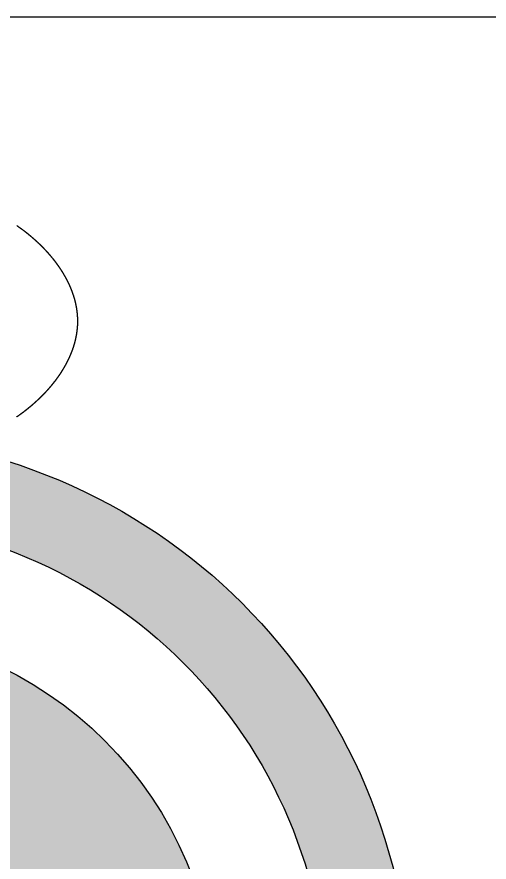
# Model space of a CAD drawing. Header units: millimetres. Extents: x 88 to 97873, y 32 to 55088.
# Drawn here: x 48100.95 to 48125.95, y 4615.75 to 4660.51 of the extents above; entities that cross this region are included whole.
import ezdxf

# ---------------------------------------------------------------- set-up
doc = ezdxf.new("R2010")
doc.units = ezdxf.units.MM
doc.header["$LTSCALE"] = 0.3
doc.layers.add('FICHAS_XLR', color=7, linetype='Continuous')

# ---------------------------------------------------------------- blocks, each defined once
blk = doc.blocks.new('FICHA_XLR_FEMEA')
at = {"layer": 'FICHAS_XLR'}
h = blk.add_hatch(color=0, dxfattribs=at)
h.dxf.hatch_style = 1
h.paths.add_polyline_path([(-762, 0, 1), (762, 0, 1)], flags=0)
h.paths.add_polyline_path([(-274.4, -13.5, -1), (-554.4, -13.5, -1)], flags=0)
h.paths.add_polyline_path([(538.6, -13.5, -1), (258.6, -13.5, -1)], flags=0)
h.paths.add_polyline_path([(140, -427.7, -1), (-140, -427.7, -1)], flags=0)
h.paths.add_polyline_path([(-1150.6, 0, 1), (1150.6, 0, 1)])
h.paths.add_polyline_path([(983.2, 0, -1), (-983.2, 0, -1)], flags=16)
h = blk.add_hatch(color=0, dxfattribs=at)
h.dxf.hatch_style = 1
h.paths.add_polyline_path([(-762, 0, 1), (762, 0, 1)])
h.paths.add_polyline_path([(538.6, -13.5, -1), (258.6, -13.5, -1)], flags=16)
h.paths.add_polyline_path([(-274.4, -13.5, -1), (-554.4, -13.5, -1)], flags=16)
h.paths.add_polyline_path([(140, -427.7, -1), (-140, -427.7, -1)], flags=16)
at = {"layer": 'FICHAS_XLR', "color": 0}
blk.add_lwpolyline([(362.5, 1187.5), (362.8, 1187.6), (363, 1187.8), (363.3, 1188), (363.6, 1188.2), (363.8, 1188.3), (364.1, 1188.5), (364.3, 1188.7), (364.6, 1188.9), (364.8, 1189.1), (365.1, 1189.2), (365.3, 1189.4), (365.6, 1189.6), (365.8, 1189.8), (366.1, 1189.9), (366.3, 1190.1), (366.6, 1190.3), (366.8, 1190.5), (367.1, 1190.7), (367.3, 1190.8), (367.6, 1191), (367.8, 1191.2), (368.1, 1191.4), (368.3, 1191.6), (368.6, 1191.7), (368.8, 1191.9), (369.1, 1192.1), (369.3, 1192.3), (369.6, 1192.5), (369.8, 1192.6), (370.1, 1192.8), (370.3, 1193), (370.6, 1193.2), (370.8, 1193.4), (371.1, 1193.5), (371.3, 1193.7), (371.6, 1193.9), (371.8, 1194.1), (372.1, 1194.3), (372.3, 1194.5), (372.6, 1194.6), (372.8, 1194.8), (373.1, 1195), (373.3, 1195.2), (373.6, 1195.4), (373.8, 1195.6), (374, 1195.7), (374.3, 1195.9), (374.5, 1196.1), (374.8, 1196.3), (375, 1196.5), (375.3, 1196.7), (375.5, 1196.8), (375.8, 1197), (376, 1197.2), (376.2, 1197.4), (376.5, 1197.6), (376.7, 1197.8), (377, 1197.9), (377.2, 1198.1), (377.5, 1198.3), (377.7, 1198.5), (377.9, 1198.7), (378.2, 1198.9), (378.4, 1199.1), (378.7, 1199.2), (378.9, 1199.4), (379.1, 1199.6), (379.4, 1199.8), (379.6, 1200), (379.9, 1200.2), (380.1, 1200.4), (380.3, 1200.5), (380.6, 1200.7), (380.8, 1200.9), (381.1, 1201.1), (381.3, 1201.3), (381.5, 1201.5), (381.8, 1201.7), (382, 1201.9), (382.3, 1202), (382.5, 1202.2), (382.7, 1202.4), (383, 1202.6), (383.2, 1202.8), (383.4, 1203), (383.7, 1203.2), (383.9, 1203.4), (384.1, 1203.5), (384.4, 1203.7), (384.6, 1203.9), (384.9, 1204.1), (385.1, 1204.3), (385.3, 1204.5), (385.6, 1204.7), (385.8, 1204.9), (386, 1205.1), (386.3, 1205.3), (386.5, 1205.4), (386.7, 1205.6), (387, 1205.8), (387.2, 1206), (387.4, 1206.2), (387.7, 1206.4), (387.9, 1206.6), (388.1, 1206.8), (388.4, 1207), (388.6, 1207.2), (388.8, 1207.4), (389.1, 1207.5), (389.3, 1207.7), (389.5, 1207.9), (389.7, 1208.1), (390, 1208.3), (390.2, 1208.5), (390.4, 1208.7), (390.7, 1208.9), (390.9, 1209.1), (391.1, 1209.3), (391.4, 1209.5), (391.6, 1209.7), (391.8, 1209.9), (392, 1210), (392.3, 1210.2), (392.5, 1210.4), (392.7, 1210.6), (393, 1210.8), (393.2, 1211), (393.4, 1211.2), (393.6, 1211.4), (393.9, 1211.6), (394.1, 1211.8), (394.3, 1212), (394.5, 1212.2), (394.8, 1212.4), (395, 1212.6), (395.2, 1212.8), (395.4, 1213), (395.7, 1213.2), (395.9, 1213.4), (396.1, 1213.5), (396.3, 1213.7), (396.6, 1213.9), (396.8, 1214.1), (397, 1214.3), (397.2, 1214.5), (397.5, 1214.7), (397.7, 1214.9), (397.9, 1215.1), (398.1, 1215.3), (398.3, 1215.5), (398.6, 1215.7), (398.8, 1215.9), (399, 1216.1), (399.2, 1216.3), (399.4, 1216.5), (399.7, 1216.7), (399.9, 1216.9), (400.1, 1217.1), (400.3, 1217.3), (400.5, 1217.5), (400.8, 1217.7), (401, 1217.9), (401.2, 1218.1), (401.4, 1218.3), (401.6, 1218.5), (401.9, 1218.7), (402.1, 1218.9), (402.3, 1219.1), (402.5, 1219.3), (402.7, 1219.5), (402.9, 1219.7), (403.2, 1219.9), (403.4, 1220.1), (403.6, 1220.3), (403.8, 1220.5), (404, 1220.7), (404.2, 1220.9), (404.5, 1221.1), (404.7, 1221.3), (404.9, 1221.5), (405.1, 1221.7), (405.3, 1221.9), (405.5, 1222.1), (405.7, 1222.3), (406, 1222.5), (406.2, 1222.7), (406.4, 1222.9), (406.6, 1223.1), (406.8, 1223.3), (407, 1223.5), (407.2, 1223.7), (407.4, 1223.9), (407.7, 1224.1), (407.9, 1224.3), (408.1, 1224.5), (408.3, 1224.7), (408.5, 1224.9), (408.7, 1225.1), (408.9, 1225.3), (409.1, 1225.5), (409.3, 1225.7), (409.6, 1225.9), (409.8, 1226.1), (410, 1226.3), (410.2, 1226.5), (410.4, 1226.7), (410.6, 1226.9), (410.8, 1227.1), (411, 1227.3), (411.2, 1227.5), (411.4, 1227.7), (411.6, 1227.9), (411.8, 1228.1), (412, 1228.4), (412.2, 1228.6), (412.5, 1228.8), (412.7, 1229), (412.9, 1229.2), (413.1, 1229.4), (413.3, 1229.6), (413.5, 1229.8), (413.7, 1230), (413.9, 1230.2), (414.1, 1230.4), (414.3, 1230.6), (414.5, 1230.8), (414.7, 1231), (414.9, 1231.2), (415.1, 1231.4), (415.3, 1231.6), (415.5, 1231.8), (415.7, 1232.1), (415.9, 1232.3), (416.1, 1232.5), (416.3, 1232.7), (416.5, 1232.9), (416.7, 1233.1), (416.9, 1233.3), (417.1, 1233.5), (417.3, 1233.7), (417.5, 1233.9), (417.7, 1234.1), (417.9, 1234.3), (418.1, 1234.5), (418.3, 1234.7), (418.5, 1235), (418.7, 1235.2), (418.9, 1235.4), (419.1, 1235.6), (419.3, 1235.8), (419.5, 1236), (419.7, 1236.2), (419.9, 1236.4), (420.1, 1236.6), (420.3, 1236.8), (420.5, 1237), (420.7, 1237.2), (420.9, 1237.5), (421.1, 1237.7), (421.3, 1237.9), (421.5, 1238.1), (421.7, 1238.3), (421.8, 1238.5), (422, 1238.7), (422.2, 1238.9), (422.4, 1239.1), (422.6, 1239.3), (422.8, 1239.6), (423, 1239.8), (423.2, 1240), (423.4, 1240.2), (423.6, 1240.4), (423.8, 1240.6), (424, 1240.8), (424.2, 1241), (424.3, 1241.2), (424.5, 1241.4), (424.7, 1241.7), (424.9, 1241.9), (425.1, 1242.1), (425.3, 1242.3), (425.5, 1242.5), (425.7, 1242.7), (425.9, 1242.9), (426, 1243.1), (426.2, 1243.4), (426.4, 1243.6), (426.6, 1243.8), (426.8, 1244), (427, 1244.2), (427.2, 1244.4), (427.4, 1244.6), (427.5, 1244.8), (427.7, 1245.1), (427.9, 1245.3), (428.1, 1245.5), (428.3, 1245.7), (428.5, 1245.9), (428.7, 1246.1), (428.8, 1246.3), (429, 1246.5), (429.2, 1246.8), (429.4, 1247), (429.6, 1247.2), (429.8, 1247.4), (429.9, 1247.6), (430.1, 1247.8), (430.3, 1248), (430.5, 1248.3), (430.7, 1248.5), (430.8, 1248.7), (431, 1248.9), (431.2, 1249.1), (431.4, 1249.3), (431.6, 1249.5), (431.8, 1249.8), (431.9, 1250), (432.1, 1250.2), (432.3, 1250.4), (432.5, 1250.6), (432.6, 1250.8), (432.8, 1251), (433, 1251.3), (433.2, 1251.5), (433.4, 1251.7), (433.5, 1251.9), (433.7, 1252.1), (433.9, 1252.3), (434.1, 1252.6), (434.2, 1252.8), (434.4, 1253), (434.6, 1253.2), (434.8, 1253.4), (434.9, 1253.6), (435.1, 1253.9), (435.3, 1254.1), (435.5, 1254.3), (435.6, 1254.5), (435.8, 1254.7), (436, 1254.9), (436.2, 1255.2), (436.3, 1255.4), (436.5, 1255.6), (436.7, 1255.8), (436.9, 1256), (437, 1256.2), (437.2, 1256.5), (437.4, 1256.7), (437.5, 1256.9), (437.7, 1257.1), (437.9, 1257.3), (438, 1257.6), (438.2, 1257.8), (438.4, 1258), (438.6, 1258.2), (438.7, 1258.4), (438.9, 1258.6), (439.1, 1258.9), (439.2, 1259.1), (439.4, 1259.3), (439.6, 1259.5), (439.7, 1259.7), (439.9, 1260), (440.1, 1260.2), (440.2, 1260.4), (440.4, 1260.6), (440.6, 1260.8), (440.7, 1261.1), (440.9, 1261.3), (441.1, 1261.5), (441.2, 1261.7), (441.4, 1261.9), (441.6, 1262.2), (441.7, 1262.4), (441.9, 1262.6), (442, 1262.8), (442.2, 1263), (442.4, 1263.3), (442.5, 1263.5), (442.7, 1263.7), (442.9, 1263.9), (443, 1264.1), (443.2, 1264.4), (443.3, 1264.6), (443.5, 1264.8), (443.7, 1265), (443.8, 1265.2), (444, 1265.5), (444.1, 1265.7), (444.3, 1265.9), (444.5, 1266.1), (444.6, 1266.4), (444.8, 1266.6), (444.9, 1266.8), (445.1, 1267), (445.3, 1267.2), (445.4, 1267.5), (445.6, 1267.7), (445.7, 1267.9), (445.9, 1268.1), (446, 1268.4), (446.2, 1268.6), (446.4, 1268.8), (446.5, 1269), (446.7, 1269.2), (446.8, 1269.5), (447, 1269.7), (447.1, 1269.9), (447.3, 1270.1), (447.4, 1270.4), (447.6, 1270.6), (447.7, 1270.8), (447.9, 1271), (448.1, 1271.3), (448.2, 1271.5), (448.4, 1271.7), (448.5, 1271.9), (448.7, 1272.1), (448.8, 1272.4), (449, 1272.6), (449.1, 1272.8), (449.3, 1273), (449.4, 1273.3), (449.6, 1273.5), (449.7, 1273.7), (449.9, 1273.9), (450, 1274.2), (450.2, 1274.4), (450.3, 1274.6), (450.5, 1274.8), (450.6, 1275.1), (450.7, 1275.3), (450.9, 1275.5), (451, 1275.7), (451.2, 1276), (451.3, 1276.2), (451.5, 1276.4), (451.6, 1276.6), (451.8, 1276.9), (451.9, 1277.1), (452.1, 1277.3), (452.2, 1277.5), (452.4, 1277.8), (452.5, 1278), (452.6, 1278.2), (452.8, 1278.4), (452.9, 1278.7), (453.1, 1278.9), (453.2, 1279.1), (453.4, 1279.3), (453.5, 1279.6), (453.6, 1279.8), (453.8, 1280), (453.9, 1280.3), (454.1, 1280.5), (454.2, 1280.7), (454.3, 1280.9), (454.5, 1281.2), (454.6, 1281.4), (454.8, 1281.6), (454.9, 1281.8), (455, 1282.1), (455.2, 1282.3), (455.3, 1282.5), (455.4, 1282.7), (455.6, 1283), (455.7, 1283.2), (455.9, 1283.4), (456, 1283.7), (456.1, 1283.9), (456.3, 1284.1), (456.4, 1284.3), (456.5, 1284.6), (456.7, 1284.8), (456.8, 1285), (456.9, 1285.2), (457.1, 1285.5), (457.2, 1285.7), (457.3, 1285.9), (457.5, 1286.2), (457.6, 1286.4), (457.7, 1286.6), (457.9, 1286.8), (458, 1287.1), (458.1, 1287.3), (458.3, 1287.5), (458.4, 1287.8), (458.5, 1288), (458.7, 1288.2), (458.8, 1288.4), (458.9, 1288.7), (459, 1288.9), (459.2, 1289.1), (459.3, 1289.4), (459.4, 1289.6), (459.6, 1289.8), (459.7, 1290.1), (459.8, 1290.3), (459.9, 1290.5), (460.1, 1290.7), (460.2, 1291), (460.3, 1291.2), (460.5, 1291.4), (460.6, 1291.7), (460.7, 1291.9), (460.8, 1292.1), (461, 1292.3), (461.1, 1292.6), (461.2, 1292.8), (461.3, 1293), (461.5, 1293.3), (461.6, 1293.5), (461.7, 1293.7), (461.8, 1294), (461.9, 1294.2), (462.1, 1294.4), (462.2, 1294.7), (462.3, 1294.9), (462.4, 1295.1), (462.6, 1295.3), (462.7, 1295.6), (462.8, 1295.8), (462.9, 1296), (463, 1296.3), (463.2, 1296.5), (463.3, 1296.7), (463.4, 1297), (463.5, 1297.2), (463.6, 1297.4), (463.7, 1297.7), (463.9, 1297.9), (464, 1298.1), (464.1, 1298.3), (464.2, 1298.6), (464.3, 1298.8), (464.4, 1299), (464.6, 1299.3), (464.7, 1299.5), (464.8, 1299.7), (464.9, 1300), (465, 1300.2), (465.1, 1300.4), (465.2, 1300.7), (465.4, 1300.9), (465.5, 1301.1), (465.6, 1301.4), (465.7, 1301.6), (465.8, 1301.8), (465.9, 1302.1), (466, 1302.3), (466.1, 1302.5), (466.3, 1302.8), (466.4, 1303), (466.5, 1303.2), (466.6, 1303.5), (466.7, 1303.7), (466.8, 1303.9), (466.9, 1304.2), (467, 1304.4), (467.1, 1304.6), (467.2, 1304.9), (467.3, 1305.1), (467.5, 1305.3), (467.6, 1305.6), (467.7, 1305.8), (467.8, 1306), (467.9, 1306.3), (468, 1306.5), (468.1, 1306.7), (468.2, 1307), (468.3, 1307.2), (468.4, 1307.4), (468.5, 1307.7), (468.6, 1307.9), (468.7, 1308.1), (468.8, 1308.4), (468.9, 1308.6), (469, 1308.8), (469.1, 1309.1), (469.2, 1309.3), (469.3, 1309.5), (469.4, 1309.8), (469.5, 1310), (469.6, 1310.2), (469.7, 1310.5), (469.8, 1310.7), (469.9, 1310.9), (470, 1311.2), (470.1, 1311.4), (470.2, 1311.6), (470.3, 1311.9), (470.4, 1312.1), (470.5, 1312.3), (470.6, 1312.6), (470.7, 1312.8), (470.8, 1313), (470.9, 1313.3), (471, 1313.5), (471.1, 1313.7), (471.2, 1314), (471.3, 1314.2), (471.4, 1314.5), (471.5, 1314.7), (471.6, 1314.9), (471.7, 1315.2), (471.8, 1315.4), (471.9, 1315.6), (472, 1315.9), (472, 1316.1), (472.1, 1316.3), (472.2, 1316.6), (472.3, 1316.8), (472.4, 1317), (472.5, 1317.3), (472.6, 1317.5), (472.7, 1317.7), (472.8, 1318), (472.9, 1318.2), (473, 1318.5), (473, 1318.7), (473.1, 1318.9), (473.2, 1319.2), (473.3, 1319.4), (473.4, 1319.6), (473.5, 1319.9), (473.6, 1320.1), (473.7, 1320.3), (473.7, 1320.6), (473.8, 1320.8), (473.9, 1321.1), (474, 1321.3), (474.1, 1321.5), (474.2, 1321.8), (474.3, 1322), (474.3, 1322.2), (474.4, 1322.5), (474.5, 1322.7), (474.6, 1322.9), (474.7, 1323.2), (474.8, 1323.4), (474.8, 1323.7), (474.9, 1323.9), (475, 1324.1), (475.1, 1324.4), (475.2, 1324.6), (475.2, 1324.8), (475.3, 1325.1), (475.4, 1325.3), (475.5, 1325.5), (475.6, 1325.8), (475.6, 1326), (475.7, 1326.3), (475.8, 1326.5), (475.9, 1326.7), (475.9, 1327), (476, 1327.2), (476.1, 1327.4), (476.2, 1327.7), (476.3, 1327.9), (476.3, 1328.2), (476.4, 1328.4), (476.5, 1328.6), (476.6, 1328.9), (476.6, 1329.1), (476.7, 1329.3), (476.8, 1329.6), (476.8, 1329.8), (476.9, 1330.1), (477, 1330.3), (477.1, 1330.5), (477.1, 1330.8), (477.2, 1331), (477.3, 1331.2), (477.3, 1331.5), (477.4, 1331.7), (477.5, 1332), (477.6, 1332.2), (477.6, 1332.4), (477.7, 1332.7), (477.8, 1332.9), (477.8, 1333.2), (477.9, 1333.4), (478, 1333.6), (478, 1333.9), (478.1, 1334.1), (478.2, 1334.3), (478.2, 1334.6), (478.3, 1334.8), (478.4, 1335.1), (478.4, 1335.3), (478.5, 1335.5), (478.6, 1335.8), (478.6, 1336), (478.7, 1336.3), (478.8, 1336.5), (478.8, 1336.7), (478.9, 1337), (478.9, 1337.2), (479, 1337.4), (479.1, 1337.7), (479.1, 1337.9), (479.2, 1338.2), (479.3, 1338.4), (479.3, 1338.6), (479.4, 1338.9), (479.4, 1339.1), (479.5, 1339.4), (479.6, 1339.6), (479.6, 1339.8), (479.7, 1340.1), (479.7, 1340.3), (479.8, 1340.6), (479.8, 1340.8), (479.9, 1341), (480, 1341.3), (480, 1341.5), (480.1, 1341.7), (480.1, 1342), (480.2, 1342.2), (480.2, 1342.5), (480.3, 1342.7), (480.3, 1342.9), (480.4, 1343.2), (480.5, 1343.4), (480.5, 1343.7), (480.6, 1343.9), (480.6, 1344.1), (480.7, 1344.4), (480.7, 1344.6), (480.8, 1344.9), (480.8, 1345.1), (480.9, 1345.3), (480.9, 1345.6), (481, 1345.8), (481, 1346.1), (481.1, 1346.3), (481.1, 1346.5), (481.2, 1346.8), (481.2, 1347), (481.3, 1347.3), (481.3, 1347.5), (481.4, 1347.7), (481.4, 1348), (481.4, 1348.2), (481.5, 1348.5), (481.5, 1348.7), (481.6, 1348.9), (481.6, 1349.2), (481.7, 1349.4), (481.7, 1349.7), (481.8, 1349.9), (481.8, 1350.1), (481.9, 1350.4), (481.9, 1350.6), (481.9, 1350.9), (482, 1351.1), (482, 1351.3), (482.1, 1351.6), (482.1, 1351.8), (482.1, 1352.1), (482.2, 1352.3), (482.2, 1352.5), (482.3, 1352.8), (482.3, 1353), (482.3, 1353.3), (482.4, 1353.5), (482.4, 1353.7), (482.5, 1354), (482.5, 1354.2), (482.5, 1354.5), (482.6, 1354.7), (482.6, 1354.9), (482.6, 1355.2), (482.7, 1355.4), (482.7, 1355.7), (482.7, 1355.9), (482.8, 1356.1), (482.8, 1356.4), (482.8, 1356.6), (482.9, 1356.9), (482.9, 1357.1), (482.9, 1357.3), (483, 1357.6), (483, 1357.8), (483, 1358.1), (483.1, 1358.3), (483.1, 1358.5), (483.1, 1358.8), (483.2, 1359), (483.2, 1359.3), (483.2, 1359.5), (483.3, 1359.8), (483.3, 1360), (483.3, 1360.2), (483.3, 1360.5), (483.4, 1360.7), (483.4, 1361), (483.4, 1361.2), (483.5, 1361.4), (483.5, 1361.7), (483.5, 1361.9), (483.5, 1362.2), (483.6, 1362.4), (483.6, 1362.6), (483.6, 1362.9), (483.6, 1363.1), (483.7, 1363.4), (483.7, 1363.6), (483.7, 1363.8), (483.7, 1364.1), (483.7, 1364.3), (483.8, 1364.6), (483.8, 1364.8), (483.8, 1365.1), (483.8, 1365.3), (483.8, 1365.5), (483.9, 1365.8), (483.9, 1366), (483.9, 1366.3), (483.9, 1366.5), (483.9, 1366.7), (484, 1367), (484, 1367.2), (484, 1367.5), (484, 1367.7), (484, 1367.9), (484, 1368.2), (484.1, 1368.4), (484.1, 1368.7), (484.1, 1368.9), (484.1, 1369.1), (484.1, 1369.4), (484.1, 1369.6), (484.2, 1369.9), (484.2, 1370.1), (484.2, 1370.4), (484.2, 1370.6), (484.2, 1370.8), (484.2, 1371.1), (484.2, 1371.3), (484.2, 1371.6), (484.2, 1371.8), (484.3, 1372), (484.3, 1372.3), (484.3, 1372.5), (484.3, 1372.8), (484.3, 1373), (484.3, 1373.2), (484.3, 1373.5), (484.3, 1373.7), (484.3, 1374), (484.3, 1374.2), (484.3, 1374.5), (484.3, 1374.7), (484.4, 1374.9), (484.4, 1375.2), (484.4, 1375.4), (484.4, 1375.7), (484.4, 1375.9), (484.4, 1376.1), (484.4, 1376.4), (484.4, 1376.6), (484.4, 1376.9), (484.4, 1377.1), (484.4, 1377.4), (484.4, 1377.6), (484.4, 1377.8), (484.4, 1378.1), (484.4, 1378.3), (484.4, 1378.6), (484.4, 1378.8), (484.4, 1379), (484.4, 1379.3), (484.4, 1379.5), (484.4, 1379.8), (484.4, 1380), (484.4, 1380.2), (484.4, 1380.5), (484.4, 1380.7), (484.4, 1381), (484.4, 1381.2), (484.4, 1381.5), (484.4, 1381.7), (484.4, 1381.9), (484.4, 1382.2), (484.3, 1382.4), (484.3, 1382.7), (484.3, 1382.9), (484.3, 1383.1), (484.3, 1383.4), (484.3, 1383.6), (484.3, 1383.9), (484.3, 1384.1), (484.3, 1384.3), (484.3, 1384.6), (484.3, 1384.8), (484.3, 1385.1), (484.2, 1385.3), (484.2, 1385.6), (484.2, 1385.8), (484.2, 1386), (484.2, 1386.3), (484.2, 1386.5), (484.2, 1386.8), (484.2, 1387), (484.2, 1387.2), (484.1, 1387.5), (484.1, 1387.7), (484.1, 1388), (484.1, 1388.2), (484.1, 1388.4), (484.1, 1388.7), (484, 1388.9), (484, 1389.2), (484, 1389.4), (484, 1389.7), (484, 1389.9), (484, 1390.1), (483.9, 1390.4), (483.9, 1390.6), (483.9, 1390.9), (483.9, 1391.1), (483.9, 1391.3), (483.8, 1391.6), (483.8, 1391.8), (483.8, 1392.1), (483.8, 1392.3), (483.8, 1392.5), (483.7, 1392.8), (483.7, 1393), (483.7, 1393.3), (483.7, 1393.5), (483.7, 1393.7), (483.6, 1394), (483.6, 1394.2), (483.6, 1394.5), (483.6, 1394.7), (483.5, 1395), (483.5, 1395.2), (483.5, 1395.4), (483.5, 1395.7), (483.4, 1395.9), (483.4, 1396.2), (483.4, 1396.4), (483.3, 1396.6), (483.3, 1396.9), (483.3, 1397.1), (483.3, 1397.4), (483.2, 1397.6), (483.2, 1397.8), (483.2, 1398.1), (483.1, 1398.3), (483.1, 1398.6), (483.1, 1398.8), (483, 1399), (483, 1399.3), (483, 1399.5), (482.9, 1399.8), (482.9, 1400), (482.9, 1400.2), (482.8, 1400.5), (482.8, 1400.7), (482.8, 1401), (482.7, 1401.2), (482.7, 1401.5), (482.7, 1401.7), (482.6, 1401.9), (482.6, 1402.2), (482.6, 1402.4), (482.5, 1402.7), (482.5, 1402.9), (482.5, 1403.1), (482.4, 1403.4), (482.4, 1403.6), (482.3, 1403.9), (482.3, 1404.1), (482.3, 1404.3), (482.2, 1404.6), (482.2, 1404.8), (482.1, 1405.1), (482.1, 1405.3), (482.1, 1405.5), (482, 1405.8), (482, 1406), (481.9, 1406.3), (481.9, 1406.5), (481.9, 1406.7), (481.8, 1407), (481.8, 1407.2), (481.7, 1407.5), (481.7, 1407.7), (481.6, 1407.9), (481.6, 1408.2), (481.5, 1408.4), (481.5, 1408.7), (481.4, 1408.9), (481.4, 1409.1), (481.4, 1409.4), (481.3, 1409.6), (481.3, 1409.9), (481.2, 1410.1), (481.2, 1410.3), (481.1, 1410.6), (481.1, 1410.8), (481, 1411.1), (481, 1411.3), (480.9, 1411.5), (480.9, 1411.8), (480.8, 1412), (480.8, 1412.3), (480.7, 1412.5), (480.7, 1412.7), (480.6, 1413), (480.6, 1413.2), (480.5, 1413.5), (480.5, 1413.7), (480.4, 1413.9), (480.3, 1414.2), (480.3, 1414.4), (480.2, 1414.6), (480.2, 1414.9), (480.1, 1415.1), (480.1, 1415.4), (480, 1415.6), (480, 1415.8), (479.9, 1416.1), (479.8, 1416.3), (479.8, 1416.6), (479.7, 1416.8), (479.7, 1417), (479.6, 1417.3), (479.6, 1417.5), (479.5, 1417.8), (479.4, 1418), (479.4, 1418.2), (479.3, 1418.5), (479.3, 1418.7), (479.2, 1419), (479.1, 1419.2), (479.1, 1419.4), (479, 1419.7), (478.9, 1419.9), (478.9, 1420.1), (478.8, 1420.4), (478.8, 1420.6), (478.7, 1420.9), (478.6, 1421.1), (478.6, 1421.3), (478.5, 1421.6), (478.4, 1421.8), (478.4, 1422.1), (478.3, 1422.3), (478.2, 1422.5), (478.2, 1422.8), (478.1, 1423), (478, 1423.2), (478, 1423.5), (477.9, 1423.7), (477.8, 1424), (477.8, 1424.2), (477.7, 1424.4), (477.6, 1424.7), (477.6, 1424.9), (477.5, 1425.2), (477.4, 1425.4), (477.3, 1425.6), (477.3, 1425.9), (477.2, 1426.1), (477.1, 1426.3), (477.1, 1426.6), (477, 1426.8), (476.9, 1427.1), (476.8, 1427.3), (476.8, 1427.5), (476.7, 1427.8), (476.6, 1428), (476.6, 1428.2), (476.5, 1428.5), (476.4, 1428.7), (476.3, 1429), (476.3, 1429.2), (476.2, 1429.4), (476.1, 1429.7), (476, 1429.9), (475.9, 1430.1), (475.9, 1430.4), (475.8, 1430.6), (475.7, 1430.9), (475.6, 1431.1), (475.6, 1431.3), (475.5, 1431.6), (475.4, 1431.8), (475.3, 1432), (475.2, 1432.3), (475.2, 1432.5), (475.1, 1432.7), (475, 1433), (474.9, 1433.2), (474.8, 1433.5), (474.8, 1433.7), (474.7, 1433.9), (474.6, 1434.2), (474.5, 1434.4), (474.4, 1434.6), (474.3, 1434.9), (474.3, 1435.1), (474.2, 1435.4), (474.1, 1435.6), (474, 1435.8), (473.9, 1436.1), (473.8, 1436.3), (473.7, 1436.5), (473.7, 1436.8), (473.6, 1437), (473.5, 1437.2), (473.4, 1437.5), (473.3, 1437.7), (473.2, 1438), (473.1, 1438.2), (473, 1438.4), (473, 1438.7), (472.9, 1438.9), (472.8, 1439.1), (472.7, 1439.4), (472.6, 1439.6), (472.5, 1439.8), (472.4, 1440.1), (472.3, 1440.3), (472.2, 1440.5), (472.1, 1440.8), (472, 1441), (472, 1441.3), (471.9, 1441.5), (471.8, 1441.7), (471.7, 1442), (471.6, 1442.2), (471.5, 1442.4), (471.4, 1442.7), (471.3, 1442.9), (471.2, 1443.1), (471.1, 1443.4), (471, 1443.6), (470.9, 1443.8), (470.8, 1444.1), (470.7, 1444.3), (470.6, 1444.5), (470.5, 1444.8), (470.4, 1445), (470.3, 1445.2), (470.2, 1445.5), (470.1, 1445.7), (470, 1445.9), (469.9, 1446.2), (469.8, 1446.4), (469.7, 1446.7), (469.6, 1446.9), (469.5, 1447.1), (469.4, 1447.4), (469.3, 1447.6), (469.2, 1447.8), (469.1, 1448.1), (469, 1448.3), (468.9, 1448.5), (468.8, 1448.8), (468.7, 1449), (468.6, 1449.2), (468.5, 1449.5), (468.4, 1449.7), (468.3, 1449.9), (468.2, 1450.2), (468.1, 1450.4), (468, 1450.6), (467.9, 1450.9), (467.8, 1451.1), (467.7, 1451.3), (467.6, 1451.6), (467.5, 1451.8), (467.3, 1452), (467.2, 1452.3), (467.1, 1452.5), (467, 1452.7), (466.9, 1453), (466.8, 1453.2), (466.7, 1453.4), (466.6, 1453.7), (466.5, 1453.9), (466.4, 1454.1), (466.3, 1454.4), (466.1, 1454.6), (466, 1454.8), (465.9, 1455.1), (465.8, 1455.3), (465.7, 1455.5), (465.6, 1455.8), (465.5, 1456), (465.4, 1456.2), (465.2, 1456.4), (465.1, 1456.7), (465, 1456.9), (464.9, 1457.1), (464.8, 1457.4), (464.7, 1457.6), (464.6, 1457.8), (464.4, 1458.1), (464.3, 1458.3), (464.2, 1458.5), (464.1, 1458.8), (464, 1459), (463.9, 1459.2), (463.7, 1459.5), (463.6, 1459.7), (463.5, 1459.9), (463.4, 1460.2), (463.3, 1460.4), (463.2, 1460.6), (463, 1460.8), (462.9, 1461.1), (462.8, 1461.3), (462.7, 1461.5), (462.6, 1461.8), (462.4, 1462), (462.3, 1462.2), (462.2, 1462.5), (462.1, 1462.7), (461.9, 1462.9), (461.8, 1463.2), (461.7, 1463.4), (461.6, 1463.6), (461.5, 1463.8), (461.3, 1464.1), (461.2, 1464.3), (461.1, 1464.5), (461, 1464.8), (460.8, 1465), (460.7, 1465.2), (460.6, 1465.5), (460.5, 1465.7), (460.3, 1465.9), (460.2, 1466.1), (460.1, 1466.4), (459.9, 1466.6), (459.8, 1466.8), (459.7, 1467.1), (459.6, 1467.3), (459.4, 1467.5), (459.3, 1467.7), (459.2, 1468), (459, 1468.2), (458.9, 1468.4), (458.8, 1468.7), (458.7, 1468.9), (458.5, 1469.1), (458.4, 1469.4), (458.3, 1469.6), (458.1, 1469.8), (458, 1470), (457.9, 1470.3), (457.7, 1470.5), (457.6, 1470.7), (457.5, 1471), (457.3, 1471.2), (457.2, 1471.4), (457.1, 1471.6), (456.9, 1471.9), (456.8, 1472.1), (456.7, 1472.3), (456.5, 1472.5), (456.4, 1472.8), (456.3, 1473), (456.1, 1473.2), (456, 1473.5), (455.9, 1473.7), (455.7, 1473.9), (455.6, 1474.1), (455.4, 1474.4), (455.3, 1474.6), (455.2, 1474.8), (455, 1475), (454.9, 1475.3), (454.8, 1475.5), (454.6, 1475.7), (454.5, 1476), (454.3, 1476.2), (454.2, 1476.4), (454.1, 1476.6), (453.9, 1476.9), (453.8, 1477.1), (453.6, 1477.3), (453.5, 1477.5), (453.4, 1477.8), (453.2, 1478), (453.1, 1478.2), (452.9, 1478.4), (452.8, 1478.7), (452.6, 1478.9), (452.5, 1479.1), (452.4, 1479.3), (452.2, 1479.6), (452.1, 1479.8), (451.9, 1480), (451.8, 1480.3), (451.6, 1480.5), (451.5, 1480.7), (451.3, 1480.9), (451.2, 1481.2), (451, 1481.4), (450.9, 1481.6), (450.7, 1481.8), (450.6, 1482.1), (450.5, 1482.3), (450.3, 1482.5), (450.2, 1482.7), (450, 1482.9), (449.9, 1483.2), (449.7, 1483.4), (449.6, 1483.6), (449.4, 1483.8), (449.3, 1484.1), (449.1, 1484.3), (449, 1484.5), (448.8, 1484.7), (448.7, 1485), (448.5, 1485.2), (448.4, 1485.4), (448.2, 1485.6), (448.1, 1485.9), (447.9, 1486.1), (447.7, 1486.3), (447.6, 1486.5), (447.4, 1486.8), (447.3, 1487), (447.1, 1487.2), (447, 1487.4), (446.8, 1487.6), (446.7, 1487.9), (446.5, 1488.1), (446.4, 1488.3), (446.2, 1488.5), (446, 1488.8), (445.9, 1489), (445.7, 1489.2), (445.6, 1489.4), (445.4, 1489.6), (445.3, 1489.9), (445.1, 1490.1), (444.9, 1490.3), (444.8, 1490.5), (444.6, 1490.8), (444.5, 1491), (444.3, 1491.2), (444.1, 1491.4), (444, 1491.6), (443.8, 1491.9), (443.7, 1492.1), (443.5, 1492.3), (443.3, 1492.5), (443.2, 1492.7), (443, 1493), (442.9, 1493.2), (442.7, 1493.4), (442.5, 1493.6), (442.4, 1493.9), (442.2, 1494.1), (442, 1494.3), (441.9, 1494.5), (441.7, 1494.7), (441.6, 1495), (441.4, 1495.2), (441.2, 1495.4), (441.1, 1495.6), (440.9, 1495.8), (440.7, 1496.1), (440.6, 1496.3), (440.4, 1496.5), (440.2, 1496.7), (440.1, 1496.9), (439.9, 1497.2), (439.7, 1497.4), (439.6, 1497.6), (439.4, 1497.8), (439.2, 1498), (439.1, 1498.2), (438.9, 1498.5), (438.7, 1498.7), (438.6, 1498.9), (438.4, 1499.1), (438.2, 1499.3), (438, 1499.6), (437.9, 1499.8), (437.7, 1500), (437.5, 1500.2), (437.4, 1500.4), (437.2, 1500.6), (437, 1500.9), (436.9, 1501.1), (436.7, 1501.3), (436.5, 1501.5), (436.3, 1501.7), (436.2, 1502), (436, 1502.2), (435.8, 1502.4), (435.6, 1502.6), (435.5, 1502.8), (435.3, 1503), (435.1, 1503.3), (434.9, 1503.5), (434.8, 1503.7), (434.6, 1503.9), (434.4, 1504.1), (434.2, 1504.3), (434.1, 1504.6), (433.9, 1504.8), (433.7, 1505), (433.5, 1505.2), (433.4, 1505.4), (433.2, 1505.6), (433, 1505.8), (432.8, 1506.1), (432.6, 1506.3), (432.5, 1506.5), (432.3, 1506.7), (432.1, 1506.9), (431.9, 1507.1), (431.8, 1507.4), (431.6, 1507.6), (431.4, 1507.8), (431.2, 1508), (431, 1508.2), (430.8, 1508.4), (430.7, 1508.6), (430.5, 1508.9), (430.3, 1509.1), (430.1, 1509.3), (429.9, 1509.5), (429.8, 1509.7), (429.6, 1509.9), (429.4, 1510.1), (429.2, 1510.4), (429, 1510.6), (428.8, 1510.8), (428.7, 1511), (428.5, 1511.2), (428.3, 1511.4), (428.1, 1511.6), (427.9, 1511.8), (427.7, 1512.1), (427.5, 1512.3), (427.4, 1512.5), (427.2, 1512.7), (427, 1512.9), (426.8, 1513.1), (426.6, 1513.3), (426.4, 1513.5), (426.2, 1513.8), (426, 1514), (425.9, 1514.2), (425.7, 1514.4), (425.5, 1514.6), (425.3, 1514.8), (425.1, 1515), (424.9, 1515.2), (424.7, 1515.5), (424.5, 1515.7), (424.3, 1515.9), (424.2, 1516.1), (424, 1516.3), (423.8, 1516.5), (423.6, 1516.7), (423.4, 1516.9), (423.2, 1517.1), (423, 1517.4), (422.8, 1517.6), (422.6, 1517.8), (422.4, 1518), (422.2, 1518.2), (422, 1518.4), (421.8, 1518.6), (421.7, 1518.8), (421.5, 1519), (421.3, 1519.2), (421.1, 1519.5), (420.9, 1519.7), (420.7, 1519.9), (420.5, 1520.1), (420.3, 1520.3), (420.1, 1520.5), (419.9, 1520.7), (419.7, 1520.9), (419.5, 1521.1), (419.3, 1521.3), (419.1, 1521.5), (418.9, 1521.7), (418.7, 1522), (418.5, 1522.2), (418.3, 1522.4), (418.1, 1522.6), (417.9, 1522.8), (417.7, 1523), (417.5, 1523.2), (417.3, 1523.4), (417.1, 1523.6), (416.9, 1523.8), (416.7, 1524), (416.5, 1524.2), (416.3, 1524.4), (416.1, 1524.6), (415.9, 1524.9), (415.7, 1525.1), (415.5, 1525.3), (415.3, 1525.5), (415.1, 1525.7), (414.9, 1525.9), (414.7, 1526.1), (414.5, 1526.3), (414.3, 1526.5), (414.1, 1526.7), (413.9, 1526.9), (413.7, 1527.1), (413.5, 1527.3), (413.3, 1527.5), (413.1, 1527.7), (412.9, 1527.9), (412.7, 1528.1), (412.5, 1528.4), (412.2, 1528.6), (412, 1528.8), (411.8, 1529), (411.6, 1529.2), (411.4, 1529.4), (411.2, 1529.6), (411, 1529.8), (410.8, 1530), (410.6, 1530.2), (410.4, 1530.4), (410.2, 1530.6), (410, 1530.8), (409.8, 1531), (409.6, 1531.2), (409.3, 1531.4), (409.1, 1531.6), (408.9, 1531.8), (408.7, 1532), (408.5, 1532.2), (408.3, 1532.4), (408.1, 1532.6), (407.9, 1532.8), (407.7, 1533), (407.4, 1533.2), (407.2, 1533.4), (407, 1533.6), (406.8, 1533.8), (406.6, 1534), (406.4, 1534.2), (406.2, 1534.4), (406, 1534.6), (405.7, 1534.8), (405.5, 1535), (405.3, 1535.2), (405.1, 1535.4), (404.9, 1535.6), (404.7, 1535.8), (404.5, 1536), (404.2, 1536.2), (404, 1536.4), (403.8, 1536.6), (403.6, 1536.8), (403.4, 1537), (403.2, 1537.2), (402.9, 1537.4), (402.7, 1537.6), (402.5, 1537.8), (402.3, 1538), (402.1, 1538.2), (401.9, 1538.4), (401.6, 1538.6), (401.4, 1538.8), (401.2, 1539), (401, 1539.2), (400.8, 1539.4), (400.5, 1539.6), (400.3, 1539.8), (400.1, 1540), (399.9, 1540.2), (399.7, 1540.4), (399.4, 1540.6), (399.2, 1540.8), (399, 1541), (398.8, 1541.2), (398.6, 1541.4), (398.3, 1541.6), (398.1, 1541.8), (397.9, 1542), (397.7, 1542.2), (397.5, 1542.4), (397.2, 1542.6), (397, 1542.8), (396.8, 1543), (396.6, 1543.2), (396.3, 1543.4), (396.1, 1543.6), (395.9, 1543.8), (395.7, 1544), (395.4, 1544.2), (395.2, 1544.3), (395, 1544.5), (394.8, 1544.7), (394.5, 1544.9), (394.3, 1545.1), (394.1, 1545.3), (393.9, 1545.5), (393.6, 1545.7), (393.4, 1545.9), (393.2, 1546.1), (393, 1546.3), (392.7, 1546.5), (392.5, 1546.7), (392.3, 1546.9), (392, 1547.1), (391.8, 1547.3), (391.6, 1547.5), (391.4, 1547.6), (391.1, 1547.8), (390.9, 1548), (390.7, 1548.2), (390.4, 1548.4), (390.2, 1548.6), (390, 1548.8), (389.7, 1549), (389.5, 1549.2), (389.3, 1549.4), (389.1, 1549.6), (388.8, 1549.8), (388.6, 1550), (388.4, 1550.1), (388.1, 1550.3), (387.9, 1550.5), (387.7, 1550.7), (387.4, 1550.9), (387.2, 1551.1), (387, 1551.3), (386.7, 1551.5), (386.5, 1551.7), (386.3, 1551.9), (386, 1552), (385.8, 1552.2), (385.6, 1552.4), (385.3, 1552.6), (385.1, 1552.8), (384.9, 1553), (384.6, 1553.2), (384.4, 1553.4), (384.1, 1553.6), (383.9, 1553.8), (383.7, 1553.9), (383.4, 1554.1), (383.2, 1554.3), (383, 1554.5), (382.7, 1554.7), (382.5, 1554.9), (382.3, 1555.1), (382, 1555.3), (381.8, 1555.4), (381.5, 1555.6), (381.3, 1555.8), (381.1, 1556), (380.8, 1556.2), (380.6, 1556.4), (380.3, 1556.6), (380.1, 1556.8), (379.9, 1556.9), (379.6, 1557.1), (379.4, 1557.3), (379.1, 1557.5), (378.9, 1557.7), (378.7, 1557.9), (378.4, 1558.1), (378.2, 1558.2), (377.9, 1558.4), (377.7, 1558.6), (377.5, 1558.8), (377.2, 1559), (377, 1559.2), (376.7, 1559.4), (376.5, 1559.5), (376.2, 1559.7), (376, 1559.9), (375.8, 1560.1), (375.5, 1560.3), (375.3, 1560.5), (375, 1560.6), (374.8, 1560.8), (374.5, 1561), (374.3, 1561.2), (374, 1561.4), (373.8, 1561.6), (373.6, 1561.7), (373.3, 1561.9), (373.1, 1562.1), (372.8, 1562.3), (372.6, 1562.5), (372.3, 1562.7), (372.1, 1562.8), (371.8, 1563), (371.6, 1563.2), (371.3, 1563.4), (371.1, 1563.6), (370.8, 1563.7), (370.6, 1563.9), (370.3, 1564.1), (370.1, 1564.3), (369.8, 1564.5), (369.6, 1564.7), (369.3, 1564.8), (369.1, 1565), (368.8, 1565.2), (368.6, 1565.4), (368.3, 1565.6), (368.1, 1565.7), (367.8, 1565.9), (367.6, 1566.1), (367.3, 1566.3), (367.1, 1566.4), (366.8, 1566.6), (366.6, 1566.8), (366.3, 1567), (366.1, 1567.2), (365.8, 1567.3), (365.6, 1567.5), (365.3, 1567.7), (365.1, 1567.9), (364.8, 1568.1), (364.6, 1568.2), (364.3, 1568.4), (364.1, 1568.6), (363.8, 1568.8), (363.6, 1568.9), (363.3, 1569.1), (363, 1569.3), (362.8, 1569.5), (362.5, 1569.6)], dxfattribs=at)
for radius in [1150.6, 983.2, 762]:
    blk.add_circle((0, 0), radius, dxfattribs=at)

msp = doc.modelspace()

# ---------------------------------------------------------------- linework, layer by layer
msp.add_lwpolyline([(48021.636, 4660.512), (49142.409, 4660.512), (49142.409, 3986.667), (48021.636, 3986.667)], close=True)

# ---------------------------------------------------------------- block references
at = {"color": 5, "xscale": 0.02646669214138868, "yscale": 0.02646669214138868, "zscale": 0.02646669214138868}
msp.add_blockref('FICHA_XLR_FEMEA', (48091.356, 4607.91), dxfattribs=at)

doc.saveas('drawing.dxf')
